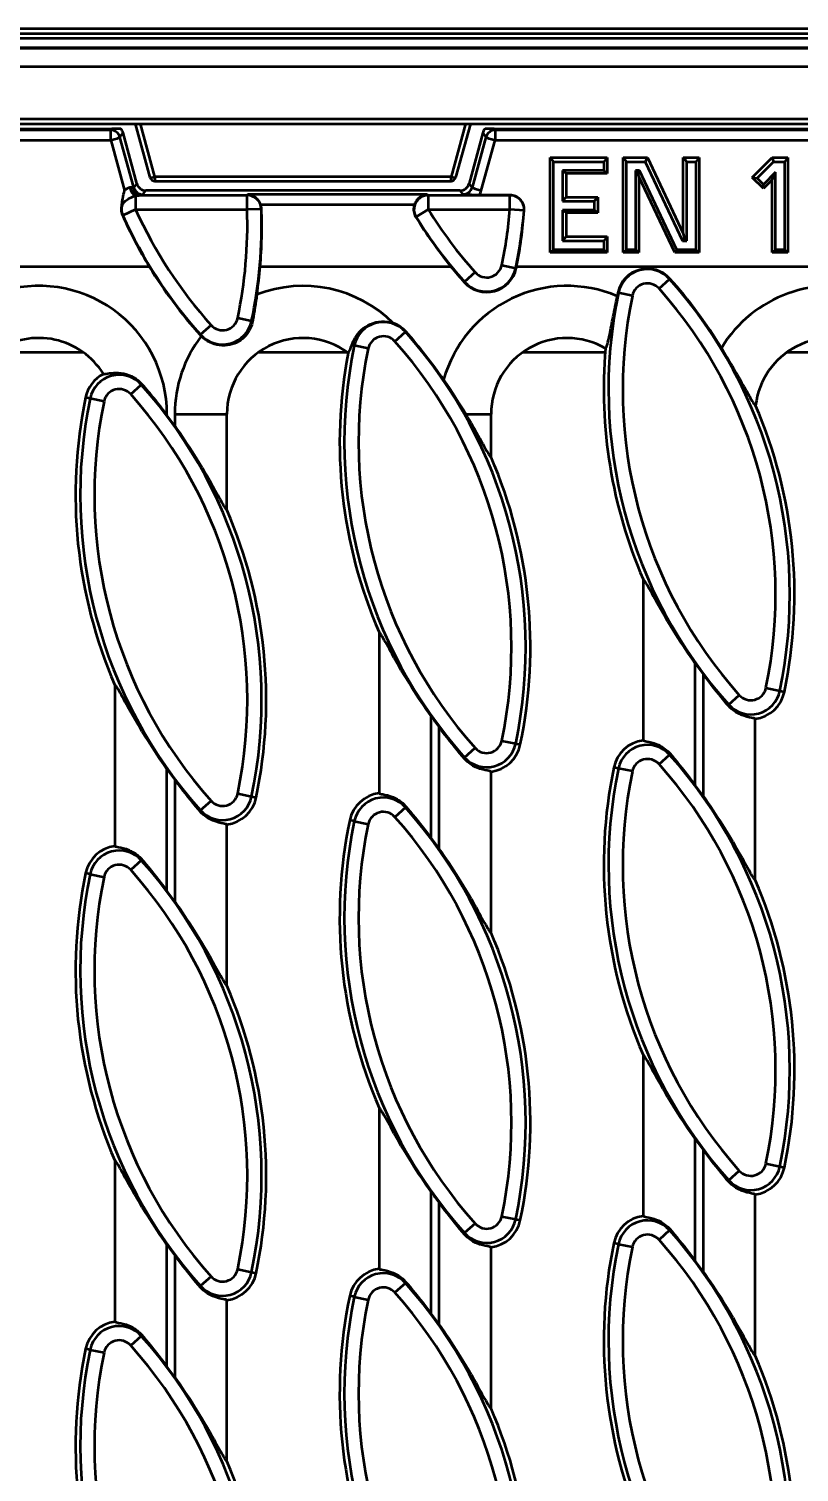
# Model space of a CAD drawing. Header units: millimetres. Extents: x 0 to 2774, y -40 to 1485.
# Drawn here: x 1687.2 to 1768.2, y 548.3 to 700 of the extents above; entities that cross this region are included whole.
import ezdxf

# ---------------------------------------------------------------- set-up
doc = ezdxf.new("R2010")
doc.units = ezdxf.units.MM
doc.header["$LTSCALE"] = 2.5
doc.layers.add('Sichtbar (ISO)', color=7, linetype='Continuous', lineweight=50)
doc.layers.add('Sichtbar schmal (ISO)', color=7, linetype='Continuous', lineweight=50)

msp = doc.modelspace()

# ---------------------------------------------------------------- linework, layer by layer
at = {"layer": 'Sichtbar (ISO)'}
for p, q in [((1965.988, 700.016), (1465.988, 700.016)), ((1965.988, 698.016), (1465.988, 698.016)), ((1965.988, 696.016), (1465.988, 696.016)), ((1573.604, 689.516), (1695.893, 689.516)), ((1573.838, 690.016), (1698.725, 690.016)), ((1696.837, 689.516), (1695.893, 689.516)), ((1698.512, 683.754), (1697.086, 689.077)), ((1699.933, 684.383), (1698.379, 690.016)), ((1698.886, 690.016), (1733.09, 690.016)), ((1733.597, 690.016), (1732.043, 684.383)), ((1733.251, 690.016), (1858.138, 690.016)), ((1734.89, 689.077), (1733.464, 683.754)), ((1736.083, 689.516), (1735.14, 689.516)), ((1736.083, 689.516), (1858.372, 689.516)), ((1741.988, 676.511), (1741.988, 686.483)), ((1741.988, 686.483), (1747.988, 686.483)), ((1741.988, 686.483), (1742.352, 686.045)), ((1742.352, 676.799), (1742.352, 686.045)), ((1742.352, 686.045), (1747.624, 686.045)), ((1747.988, 686.483), (1747.624, 686.045)), ((1747.624, 686.045), (1747.624, 685.109)), ((1747.988, 686.483), (1747.988, 684.821)), ((1749.655, 686.483), (1752.222, 686.483)), ((1749.655, 676.511), (1749.655, 686.483)), ((1749.655, 686.483), (1750.019, 686.045)), ((1750.019, 686.045), (1751.991, 686.045)), ((1750.019, 676.799), (1750.019, 686.045)), ((1752.222, 686.483), (1751.991, 686.045)), ((1751.991, 686.045), (1755.914, 677.736)), ((1752.222, 686.483), (1755.988, 678.506)), ((1755.988, 678.506), (1755.988, 686.483)), ((1755.988, 686.483), (1757.655, 686.483)), ((1755.988, 686.483), (1756.352, 686.045)), ((1756.352, 677.736), (1756.352, 686.045)), ((1756.352, 686.045), (1757.291, 686.045)), ((1757.655, 686.483), (1757.291, 686.045)), ((1757.291, 686.045), (1757.291, 676.799)), ((1757.655, 686.483), (1757.655, 676.511)), ((1763.238, 684.406), (1765.321, 686.483)), ((1763.753, 684.331), (1765.472, 686.045)), ((1765.321, 686.483), (1766.988, 686.483)), ((1765.321, 686.483), (1765.472, 686.045)), ((1765.472, 686.045), (1766.624, 686.045)), ((1766.988, 686.483), (1766.624, 686.045)), ((1766.624, 686.045), (1766.624, 676.799)), ((1766.988, 686.483), (1766.988, 676.511)), ((1747.624, 685.109), (1743.291, 685.109)), ((1743.655, 684.821), (1743.291, 685.109)), ((1743.291, 685.109), (1743.291, 681.891)), ((1747.988, 684.821), (1743.655, 684.821)), ((1743.655, 684.821), (1743.655, 682.328)), ((1747.988, 684.821), (1747.624, 685.109)), ((1751.395, 685.109), (1750.957, 685.109)), ((1751.225, 684.897), (1750.957, 685.109)), ((1750.957, 685.109), (1750.957, 676.799)), ((1751.395, 685.109), (1751.225, 684.897)), ((1751.321, 684.489), (1751.225, 684.897)), ((1751.321, 684.489), (1751.321, 676.511)), ((1755.087, 676.511), (1751.321, 684.489)), ((1755.318, 676.799), (1751.395, 685.109)), ((1764.417, 683.231), (1763.238, 684.406)), ((1763.238, 684.406), (1763.753, 684.331)), ((1764.417, 683.669), (1763.753, 684.331)), ((1765.685, 684.934), (1764.417, 683.669)), ((1765.321, 684.133), (1765.685, 684.934)), ((1765.685, 676.799), (1765.685, 684.934)), ((1732.502, 683.016), (1699.475, 683.016)), ((1700.415, 684.016), (1731.561, 684.016)), ((1765.321, 684.133), (1764.417, 683.231)), ((1764.417, 683.231), (1764.417, 683.669)), ((1765.321, 676.511), (1765.321, 684.133)), ((1737.76, 682.529), (1734.537, 682.529)), ((1743.655, 682.328), (1743.291, 681.891)), ((1743.291, 681.891), (1746.624, 681.891)), ((1743.655, 682.328), (1746.988, 682.328)), ((1746.988, 682.328), (1746.624, 681.891)), ((1746.624, 681.891), (1746.624, 680.954)), ((1746.988, 682.328), (1746.988, 680.666)), ((1746.624, 680.954), (1743.291, 680.954)), ((1743.655, 680.666), (1743.291, 680.954)), ((1743.291, 680.954), (1743.291, 677.736)), ((1746.988, 680.666), (1743.655, 680.666)), ((1743.655, 680.666), (1743.655, 678.173)), ((1746.988, 680.666), (1746.624, 680.954)), ((1755.988, 678.506), (1756.084, 678.058)), ((1741.988, 676.511), (1742.352, 676.799)), ((1747.624, 676.799), (1742.352, 676.799)), ((1743.655, 678.173), (1743.291, 677.736)), ((1743.291, 677.736), (1747.624, 677.736)), ((1743.655, 678.173), (1747.988, 678.173)), ((1747.988, 678.173), (1747.624, 677.736)), ((1747.624, 677.736), (1747.624, 676.799)), ((1747.988, 676.511), (1747.624, 676.799)), ((1747.988, 678.173), (1747.988, 676.511)), ((1749.655, 676.511), (1750.019, 676.799)), ((1750.957, 676.799), (1750.019, 676.799)), ((1751.321, 676.511), (1750.957, 676.799)), ((1755.087, 676.511), (1755.318, 676.799)), ((1757.291, 676.799), (1755.318, 676.799)), ((1755.914, 677.736), (1756.084, 678.058)), ((1755.914, 677.736), (1756.352, 677.736)), ((1756.084, 678.058), (1756.352, 677.736)), ((1757.655, 676.511), (1757.291, 676.799)), ((1765.321, 676.511), (1765.685, 676.799)), ((1766.624, 676.799), (1765.685, 676.799)), ((1766.988, 676.511), (1766.624, 676.799)), ((1747.988, 676.511), (1741.988, 676.511)), ((1751.321, 676.511), (1749.655, 676.511)), ((1757.655, 676.511), (1755.087, 676.511)), ((1766.988, 676.511), (1765.321, 676.511)), ((1699.83, 675.016), (1683.902, 675.016)), ((1731.556, 675.016), (1711.492, 675.016)), ((1777.314, 675.016), (1738.452, 675.016)), ((1707.988, 649.439), (1707.988, 659.516)), ((1735.766, 654.994), (1735.766, 659.516)), ((1751.766, 642.148), (1751.766, 625.217)), ((1723.988, 636.592), (1723.988, 619.662)), ((1696.21, 631.037), (1696.21, 614.106)), ((1763.544, 610.55), (1763.544, 627.481)), ((1735.766, 604.994), (1735.766, 621.925)), ((1707.988, 599.439), (1707.988, 616.37)), ((1751.766, 592.148), (1751.766, 575.217)), ((1723.988, 586.592), (1723.988, 569.662)), ((1696.21, 581.037), (1696.21, 564.106)), ((1763.544, 560.55), (1763.544, 577.481)), ((1735.766, 554.994), (1735.766, 571.925)), ((1707.988, 549.439), (1707.988, 566.37))]:
    msp.add_line(p, q, dxfattribs=at)
for centre, radius, start, end in [((1700.415, 684.516), 0.5, 195.42277, 270), ((1731.561, 684.516), 0.5, 270, 344.57723), ((1742.282, 701.005), 49.775, 211.47535, 221.785), ((1661.917, 679.471), 49.775, 351.47381, 354.86459), ((1770.059, 706.56), 49.775, 219.32698, 221.785), ((1735.312, 675.509), 3.175, 221.785, 348.215), ((1689.694, 685.026), 49.775, 348.215, 348.39735), ((1752.22, 671.633), 3.175, 41.785, 168.215), ((1717.472, 640.582), 49.775, 31.32338, 41.785), ((1797.837, 662.116), 49.775, 168.215, 168.64114), ((1707.534, 669.953), 3.175, 221.785, 224.96502), ((1724.442, 666.078), 3.175, 41.785, 70.76618), ((1689.694, 635.026), 49.775, 34.36694, 41.785), ((1688.21, 659.516), 8, 31.81441, 123.90218), ((1715.988, 659.516), 8, 53.61332, 180), ((1743.766, 659.516), 8, 59.63825, 180), ((1797.837, 662.116), 50.212, 175.08441, 203.43238), ((1771.544, 659.516), 8, 61.05076, 173.44556), ((1770.059, 656.56), 50.212, 169.21541, 203.43238), ((1696.664, 660.522), 3.612, 117.2781, 168.215), ((1742.282, 651.005), 50.212, 168.215, 203.43238), ((1717.472, 640.582), 50.212, 348.215, 23.28189), ((1661.917, 629.471), 49.775, 35.35783, 36.96405), ((1689.694, 635.026), 50.212, 348.215, 23.43238), ((1661.917, 629.471), 50.212, 348.215, 23.43238), ((1797.837, 662.116), 49.775, 215.35783, 216.96405), ((1763.09, 631.064), 3.612, 277.21491, 348.215), ((1770.059, 656.56), 49.775, 215.35783, 216.96405), ((1752.22, 621.633), 3.612, 97.21491, 168.215), ((1735.312, 625.509), 3.612, 277.21491, 348.215), ((1742.282, 651.005), 49.775, 215.35783, 216.96405), ((1797.837, 612.116), 50.212, 168.215, 203.43238), ((1707.534, 619.953), 3.612, 277.21491, 348.215), ((1724.442, 616.078), 3.612, 97.21491, 168.215), ((1717.472, 590.582), 49.775, 35.35783, 36.96405), ((1770.059, 606.56), 50.212, 168.215, 203.43238), ((1689.694, 585.026), 49.775, 35.35783, 36.96405), ((1696.664, 610.522), 3.612, 97.21491, 168.215), ((1742.282, 601.005), 50.212, 168.215, 203.43238), ((1717.472, 590.582), 50.212, 348.215, 23.43238), ((1661.917, 579.471), 49.775, 35.35783, 36.96405), ((1689.694, 585.026), 50.212, 348.215, 23.43238), ((1661.917, 579.471), 50.212, 348.215, 23.43238), ((1797.837, 612.116), 49.775, 215.35783, 216.96405), ((1763.09, 581.064), 3.612, 277.21491, 348.215), ((1770.059, 606.56), 49.775, 215.35783, 216.96405), ((1752.22, 571.633), 3.612, 97.21491, 168.215), ((1735.312, 575.509), 3.612, 277.21491, 348.215), ((1742.282, 601.005), 49.775, 215.35783, 216.96405), ((1797.837, 562.116), 50.212, 168.215, 203.43238), ((1717.472, 540.582), 49.775, 35.35783, 36.96405), ((1707.534, 569.953), 3.612, 277.21491, 348.215), ((1724.442, 566.078), 3.612, 97.21491, 168.215), ((1770.059, 556.56), 50.212, 168.215, 203.43238), ((1689.694, 535.026), 49.775, 35.35783, 36.96405), ((1696.664, 560.522), 3.612, 97.21491, 168.215), ((1742.282, 551.005), 50.212, 168.215, 203.43238), ((1717.472, 540.582), 50.212, 348.215, 23.43238), ((1661.917, 529.471), 49.775, 35.35783, 36.96405), ((1689.694, 535.026), 50.212, 348.215, 23.43238), ((1661.917, 529.471), 50.212, 348.215, 23.43238)]:
    msp.add_arc(centre, radius, start, end, dxfattribs=at)
for centre, major_axis, ratio, start_param, end_param in [((1696.118, 688.812), (0.612, 0.798), 0.9939744, 5.6316035, 6.1409681), ((1735.858, 688.812), (-0.612, 0.798), 0.9939744, 0.1422172, 0.6515818), ((1699.48, 684.019), (-0.612, -0.798), 0.9939744, 5.6316035, 6.9347671), ((1732.496, 684.019), (0.612, -0.798), 0.9939744, 5.6316035, 6.9347671), ((1742.282, 700.679), (0, -49.606), 0.9999784, 5.1328562, 5.2561266), ((1661.917, 679.144), (0, 49.748), 0.9999784, 4.6293024, 4.7515655), ((1770.059, 706.235), (0, -49.57), 0.9999784, 5.2639472, 5.3936832), ((1689.694, 684.7), (0, 49.711), 0.9999784, 4.5163222, 4.6363115)]:
    msp.add_ellipse(centre, major_axis=major_axis, ratio=ratio, start_param=start_param, end_param=end_param, dxfattribs=at)
for points in [[(1698.725, 690.016), (1698.778, 690.016), (1698.833, 690.016), (1698.886, 690.016)], [(1733.09, 690.016), (1733.143, 690.016), (1733.198, 690.015), (1733.251, 690.016)], [(1711.625, 681.093), (1711.619, 681.247), (1711.589, 681.399), (1711.536, 681.544)], [(1730.781, 663.124), (1731.672, 661.82), (1732.471, 660.574), (1733.106, 659.516)], [(1701.601, 659.516), (1701.63, 659.478), (1701.659, 659.44), (1701.688, 659.401)]]:
    msp.add_open_spline(points, degree=3, dxfattribs=at)
for points, knots in [([(1696.929, 681.455), (1696.931, 681.477), (1696.934, 681.498), (1696.966, 681.723), (1697.005, 681.973), (1697.096, 682.493), (1697.154, 682.772), (1697.229, 683.023), (1697.23, 683.025), (1697.231, 683.028)], [0.02761107, 0.02761107, 0.02761107, 0.02761107, 0.03409649, 0.03409649, 0.09834966, 0.09834966, 0.19258826, 0.19258826, 0.19359308, 0.19359308, 0.19359308, 0.19359308]), ([(1696.929, 681.455), (1696.884, 681.305), (1696.864, 681.149), (1696.874, 680.798), (1696.918, 680.607), (1696.997, 680.43)], [-0.10553657, -0.10553657, -0.10553657, -0.10553657, -0.05839543, -0.05839543, 0, 0, 0, 0]), ([(1696.984, 681.504), (1696.984, 681.504), (1696.984, 681.503), (1696.965, 681.488), (1696.946, 681.472), (1696.929, 681.455)], [-0.000570048, -0.000570048, -0.000570048, -0.000570048, 0, 0, 0.02527959, 0.02527959, 0.02527959, 0.02527959]), ([(1711.536, 681.544), (1711.514, 681.607), (1711.487, 681.668), (1711.395, 681.852), (1711.319, 681.965), (1711.123, 682.198), (1710.997, 682.307), (1710.762, 682.456), (1710.655, 682.507), (1710.436, 682.582), (1710.324, 682.605), (1710.209, 682.615), (1710.208, 682.615), (1710.206, 682.615)], [-0.20716788, -0.20716788, -0.20716788, -0.20716788, -0.18670779, -0.18670779, -0.14463028, -0.14463028, -0.08851631, -0.08851631, -0.04483172, -0.04483172, 0, 0, 0.00067269, 0.00067269, 0.00067269, 0.00067269]), ([(1727.711, 681.544), (1727.691, 681.488), (1727.674, 681.431), (1727.616, 681.186), (1727.609, 680.992), (1727.671, 680.609), (1727.739, 680.425), (1727.841, 680.259)], [-0.13441515, -0.13441515, -0.13441515, -0.13441515, -0.11654012, -0.11654012, -0.05854254, -0.05854254, 0, 0, 0, 0]), ([(1728.982, 682.615), (1728.98, 682.615), (1728.978, 682.615), (1728.839, 682.603), (1728.701, 682.567), (1728.438, 682.449), (1728.311, 682.368), (1728.087, 682.17), (1727.988, 682.056), (1727.834, 681.82), (1727.774, 681.706), (1727.722, 681.571), (1727.716, 681.558), (1727.711, 681.544)], [-0.26652689, -0.26652689, -0.26652689, -0.26652689, -0.26588487, -0.26588487, -0.21036602, -0.21036602, -0.15679405, -0.15679405, -0.10830996, -0.10830996, -0.06958251, -0.06958251, -0.06515246, -0.06515246, -0.06515246, -0.06515246]), ([(1734.537, 682.529), (1734.376, 682.529), (1734.197, 682.531), (1733.759, 682.545), (1733.547, 682.558), (1733.172, 682.583), (1732.992, 682.599), (1732.812, 682.615), (1732.811, 682.615), (1732.809, 682.615)], [0, 0, 0, 0, 0.04816986, 0.04816986, 0.10900106, 0.10900106, 0.17738461, 0.17738461, 0.17797795, 0.17797795, 0.17797795, 0.17797795]), ([(1739.261, 680.922), (1739.27, 681.04), (1739.265, 681.159), (1739.226, 681.392), (1739.193, 681.507), (1739.071, 681.795), (1738.96, 681.958), (1738.681, 682.232), (1738.516, 682.341), (1738.152, 682.49), (1737.957, 682.529), (1737.76, 682.529)], [-0.24789486, -0.24789486, -0.24789486, -0.24789486, -0.21224344, -0.21224344, -0.17659285, -0.17659285, -0.11798587, -0.11798587, -0.05909099, -0.05909099, 0, 0, 0, 0]), ([(1711.142, 672.091), (1711.007, 671.192), (1710.862, 670.302), (1710.706, 669.402), (1710.697, 669.348), (1710.688, 669.295)], [-0.52212681, -0.52212681, -0.52212681, -0.52212681, -0.25051168, -0.25051168, -0.23341068, -0.23341068, -0.23341068, -0.23341068]), ([(1747.81, 666.418), (1747.867, 666.451), (1747.934, 666.602), (1748.083, 667.124), (1748.165, 667.487), (1748.365, 668.456), (1748.485, 669.088), (1748.749, 670.459), (1748.89, 671.186), (1749.037, 671.919)], [-0.83106187, -0.83106187, -0.83106187, -0.83106187, -0.64143493, -0.64143493, -0.45191856, -0.45191856, -0.22425246, -0.22425246, 0, 0, 0, 0]), ([(1710.688, 669.295), (1710.642, 669.032), (1710.563, 668.775), (1710.325, 668.245), (1710.15, 667.972), (1709.734, 667.513), (1709.514, 667.33), (1708.946, 666.985), (1708.611, 666.862), (1707.945, 666.725), (1707.577, 666.709), (1706.856, 666.807), (1706.514, 666.908), (1705.858, 667.228), (1705.553, 667.444), (1705.288, 667.71)], [-0.73449224, -0.73449224, -0.73449224, -0.73449224, -0.64825933, -0.64825933, -0.54719099, -0.54719099, -0.45836789, -0.45836789, -0.34416788, -0.34416788, -0.22323963, -0.22323963, -0.11271309, -0.11271309, 0, 0, 0, 0]), ([(1721.122, 666.77), (1721.202, 667.001), (1721.312, 667.262), (1721.642, 667.815), (1721.864, 668.104), (1722.424, 668.612), (1722.739, 668.823), (1723.466, 669.138), (1723.861, 669.233), (1724.682, 669.271), (1725.096, 669.212), (1725.488, 669.076)], [-0.63329191, -0.63329191, -0.63329191, -0.63329191, -0.50508909, -0.50508909, -0.37047539, -0.37047539, -0.24771256, -0.24771256, -0.12447132, -0.12447132, 0, 0, 0, 0]), ([(1720.734, 665.956), (1720.787, 665.979), (1720.855, 666.089), (1720.993, 666.412), (1721.055, 666.576), (1721.122, 666.77)], [-0.55428354, -0.55428354, -0.55428354, -0.55428354, -0.39044752, -0.39044752, -0.28104472, -0.28104472, -0.28104472, -0.28104472]), ([(1759.992, 666.458), (1760.377, 665.826), (1760.754, 665.194), (1761.471, 663.969), (1761.811, 663.375), (1762.481, 662.194), (1762.79, 661.645), (1763.179, 660.98), (1763.316, 660.753), (1763.502, 660.491), (1763.563, 660.427), (1763.596, 660.429)], [-0.84942573, -0.84942573, -0.84942573, -0.84942573, -0.65876792, -0.65876792, -0.46793444, -0.46793444, -0.24658593, -0.24658593, -0.10846211, -0.10846211, 0, 0, 0, 0]), ([(1695.008, 663.733), (1695.08, 663.715), (1695.226, 663.738), (1695.684, 663.812), (1695.988, 663.859), (1696.68, 663.858), (1697.04, 663.819), (1697.765, 663.609), (1698.12, 663.448), (1698.674, 663.058), (1698.879, 662.874), (1699.061, 662.664)], [-0.80285678, -0.80285678, -0.80285678, -0.80285678, -0.65849774, -0.65849774, -0.51041371, -0.51041371, -0.37627405, -0.37627405, -0.24873873, -0.24873873, -0.16363193, -0.16363193, -0.16363193, -0.16363193]), ([(1699.061, 662.664), (1699.481, 662.179), (1699.893, 661.686), (1700.742, 660.635), (1701.175, 660.079), (1701.601, 659.516)], [-0.40773775, -0.40773775, -0.40773775, -0.40773775, -0.21201726, -0.21201726, 0, 0, 0, 0]), ([(1733.106, 659.516), (1733.229, 659.312), (1733.349, 659.109), (1734.004, 657.994), (1734.494, 657.108), (1735.097, 656.022), (1735.299, 655.659), (1735.536, 655.265), (1735.605, 655.159), (1735.708, 655.025), (1735.744, 654.992), (1735.766, 654.994)], [1.25122174, 1.25122174, 1.25122174, 1.25122174, 1.32007666, 1.32007666, 1.63136927, 1.63136927, 1.78495243, 1.78495243, 1.86174401, 1.86174401, 1.93251551, 1.93251551, 1.93251551, 1.93251551]), ([(1702.511, 658.275), (1703.194, 657.311), (1703.89, 656.273), (1705.314, 654.015), (1706.022, 652.794), (1706.983, 651.076), (1707.39, 650.326), (1707.734, 649.75), (1707.811, 649.628), (1707.926, 649.474), (1707.966, 649.436), (1707.988, 649.439)], [3.485316, 3.485316, 3.485316, 3.485316, 3.8312275, 3.8312275, 4.2428686, 4.2428686, 4.5039478, 4.5039478, 4.5816976, 4.5816976, 4.6534636, 4.6534636, 4.6534636, 4.6534636]), ([(1757.243, 633.312), (1756.559, 634.275), (1755.864, 635.313), (1754.44, 637.572), (1753.732, 638.793), (1752.771, 640.511), (1752.364, 641.261), (1752.02, 641.836), (1751.943, 641.959), (1751.828, 642.113), (1751.788, 642.15), (1751.766, 642.148)], [3.485316, 3.485316, 3.485316, 3.485316, 3.8312275, 3.8312275, 4.2428686, 4.2428686, 4.5039478, 4.5039478, 4.5816976, 4.5816976, 4.6534636, 4.6534636, 4.6534636, 4.6534636]), ([(1729.465, 627.756), (1728.782, 628.72), (1728.086, 629.758), (1726.662, 632.017), (1725.954, 633.237), (1724.993, 634.955), (1724.587, 635.705), (1724.243, 636.281), (1724.165, 636.403), (1724.05, 636.557), (1724.01, 636.595), (1723.988, 636.592)], [3.485316, 3.485316, 3.485316, 3.485316, 3.8312275, 3.8312275, 4.2428686, 4.2428686, 4.5039478, 4.5039478, 4.5816976, 4.5816976, 4.6534636, 4.6534636, 4.6534636, 4.6534636]), ([(1760.679, 628.91), (1760.635, 628.963), (1760.59, 629.016), (1759.839, 629.914), (1759.104, 630.827), (1758.321, 631.849), (1758.194, 632.016), (1758.066, 632.185)], [0.70958265, 0.70958265, 0.70958265, 0.70958265, 0.73010989, 0.73010989, 1.0546565, 1.0546565, 1.11670002, 1.11670002, 1.11670002, 1.11670002]), ([(1701.688, 622.201), (1701.004, 623.164), (1700.308, 624.202), (1698.884, 626.461), (1698.176, 627.682), (1697.215, 629.4), (1696.809, 630.15), (1696.465, 630.725), (1696.388, 630.848), (1696.272, 631.002), (1696.232, 631.039), (1696.21, 631.037)], [3.485316, 3.485316, 3.485316, 3.485316, 3.8312275, 3.8312275, 4.2428686, 4.2428686, 4.5039478, 4.5039478, 4.5816976, 4.5816976, 4.6534636, 4.6534636, 4.6534636, 4.6534636]), ([(1763.544, 627.481), (1763.495, 627.521), (1763.364, 627.551), (1762.889, 627.643), (1762.491, 627.719), (1761.883, 627.978), (1761.692, 628.073), (1761.308, 628.317), (1761.116, 628.465), (1760.857, 628.711), (1760.766, 628.807), (1760.679, 628.91)], [0.04336489, 0.04336489, 0.04336489, 0.04336489, 0.19996601, 0.19996601, 0.39993202, 0.39993202, 0.47560066, 0.47560066, 0.55126929, 0.55126929, 0.59299387, 0.59299387, 0.59299387, 0.59299387]), ([(1732.902, 623.355), (1732.857, 623.408), (1732.813, 623.461), (1732.061, 624.359), (1731.326, 625.272), (1730.543, 626.294), (1730.416, 626.461), (1730.289, 626.63)], [0.70958265, 0.70958265, 0.70958265, 0.70958265, 0.73010989, 0.73010989, 1.0546565, 1.0546565, 1.11670002, 1.11670002, 1.11670002, 1.11670002]), ([(1751.766, 625.217), (1751.814, 625.176), (1751.945, 625.147), (1752.421, 625.054), (1752.818, 624.979), (1753.426, 624.72), (1753.617, 624.624), (1754.001, 624.381), (1754.193, 624.232), (1754.452, 623.987), (1754.543, 623.891), (1754.63, 623.787)], [0.04336489, 0.04336489, 0.04336489, 0.04336489, 0.19996601, 0.19996601, 0.39993202, 0.39993202, 0.47560066, 0.47560066, 0.55126929, 0.55126929, 0.59299387, 0.59299387, 0.59299387, 0.59299387]), ([(1754.63, 623.787), (1754.674, 623.735), (1754.719, 623.681), (1755.47, 622.783), (1756.206, 621.87), (1756.989, 620.849), (1757.116, 620.682), (1757.243, 620.512)], [0.70958265, 0.70958265, 0.70958265, 0.70958265, 0.73010989, 0.73010989, 1.0546565, 1.0546565, 1.11670002, 1.11670002, 1.11670002, 1.11670002]), ([(1735.766, 621.925), (1735.717, 621.966), (1735.587, 621.995), (1735.111, 622.088), (1734.713, 622.163), (1734.105, 622.422), (1733.914, 622.518), (1733.531, 622.761), (1733.339, 622.91), (1733.079, 623.156), (1732.989, 623.251), (1732.902, 623.355)], [0.04336489, 0.04336489, 0.04336489, 0.04336489, 0.19996601, 0.19996601, 0.39993202, 0.39993202, 0.47560066, 0.47560066, 0.55126929, 0.55126929, 0.59299387, 0.59299387, 0.59299387, 0.59299387]), ([(1705.124, 617.799), (1705.079, 617.852), (1705.035, 617.905), (1704.283, 618.803), (1703.548, 619.716), (1702.765, 620.738), (1702.638, 620.905), (1702.511, 621.074)], [0.70958265, 0.70958265, 0.70958265, 0.70958265, 0.73010989, 0.73010989, 1.0546565, 1.0546565, 1.11670002, 1.11670002, 1.11670002, 1.11670002]), ([(1723.988, 619.662), (1724.037, 619.621), (1724.167, 619.591), (1724.643, 619.499), (1725.041, 619.423), (1725.648, 619.164), (1725.84, 619.069), (1726.223, 618.825), (1726.415, 618.677), (1726.675, 618.431), (1726.765, 618.335), (1726.852, 618.232)], [0.04336489, 0.04336489, 0.04336489, 0.04336489, 0.19996601, 0.19996601, 0.39993202, 0.39993202, 0.47560066, 0.47560066, 0.55126929, 0.55126929, 0.59299387, 0.59299387, 0.59299387, 0.59299387]), ([(1758.066, 619.386), (1758.75, 618.422), (1759.446, 617.385), (1760.869, 615.126), (1761.578, 613.905), (1762.539, 612.187), (1762.945, 611.437), (1763.289, 610.861), (1763.366, 610.739), (1763.481, 610.585), (1763.522, 610.548), (1763.544, 610.55)], [3.485316, 3.485316, 3.485316, 3.485316, 3.8312275, 3.8312275, 4.2428686, 4.2428686, 4.5039478, 4.5039478, 4.5816976, 4.5816976, 4.6534636, 4.6534636, 4.6534636, 4.6534636]), ([(1707.988, 616.37), (1707.94, 616.41), (1707.809, 616.44), (1707.333, 616.532), (1706.935, 616.608), (1706.328, 616.867), (1706.137, 616.962), (1705.753, 617.206), (1705.561, 617.354), (1705.302, 617.6), (1705.211, 617.696), (1705.124, 617.799)], [0.04336489, 0.04336489, 0.04336489, 0.04336489, 0.19996601, 0.19996601, 0.39993202, 0.39993202, 0.47560066, 0.47560066, 0.55126929, 0.55126929, 0.59299387, 0.59299387, 0.59299387, 0.59299387]), ([(1726.852, 618.232), (1726.897, 618.179), (1726.941, 618.126), (1727.693, 617.228), (1728.428, 616.315), (1729.211, 615.293), (1729.338, 615.126), (1729.465, 614.957)], [0.70958265, 0.70958265, 0.70958265, 0.70958265, 0.73010989, 0.73010989, 1.0546565, 1.0546565, 1.11670002, 1.11670002, 1.11670002, 1.11670002]), ([(1696.21, 614.106), (1696.259, 614.065), (1696.39, 614.036), (1696.865, 613.943), (1697.263, 613.868), (1697.871, 613.609), (1698.062, 613.513), (1698.446, 613.27), (1698.638, 613.121), (1698.897, 612.875), (1698.988, 612.78), (1699.074, 612.676)], [0.04336489, 0.04336489, 0.04336489, 0.04336489, 0.19996601, 0.19996601, 0.39993202, 0.39993202, 0.47560066, 0.47560066, 0.55126929, 0.55126929, 0.59299387, 0.59299387, 0.59299387, 0.59299387]), ([(1730.289, 613.83), (1730.972, 612.867), (1731.668, 611.829), (1733.092, 609.57), (1733.8, 608.349), (1734.761, 606.632), (1735.167, 605.882), (1735.511, 605.306), (1735.589, 605.183), (1735.704, 605.029), (1735.744, 604.992), (1735.766, 604.994)], [3.485316, 3.485316, 3.485316, 3.485316, 3.8312275, 3.8312275, 4.2428686, 4.2428686, 4.5039478, 4.5039478, 4.5816976, 4.5816976, 4.6534636, 4.6534636, 4.6534636, 4.6534636]), ([(1699.074, 612.676), (1699.119, 612.623), (1699.163, 612.57), (1699.915, 611.672), (1700.65, 610.759), (1701.433, 609.737), (1701.56, 609.571), (1701.688, 609.401)], [0.70958265, 0.70958265, 0.70958265, 0.70958265, 0.73010989, 0.73010989, 1.0546565, 1.0546565, 1.11670002, 1.11670002, 1.11670002, 1.11670002]), ([(1702.511, 608.275), (1703.194, 607.311), (1703.89, 606.273), (1705.314, 604.015), (1706.022, 602.794), (1706.983, 601.076), (1707.39, 600.326), (1707.734, 599.75), (1707.811, 599.628), (1707.926, 599.474), (1707.966, 599.436), (1707.988, 599.439)], [3.485316, 3.485316, 3.485316, 3.485316, 3.8312275, 3.8312275, 4.2428686, 4.2428686, 4.5039478, 4.5039478, 4.5816976, 4.5816976, 4.6534636, 4.6534636, 4.6534636, 4.6534636]), ([(1757.243, 583.312), (1756.559, 584.275), (1755.864, 585.313), (1754.44, 587.572), (1753.732, 588.793), (1752.771, 590.511), (1752.364, 591.261), (1752.02, 591.836), (1751.943, 591.959), (1751.828, 592.113), (1751.788, 592.15), (1751.766, 592.148)], [3.485316, 3.485316, 3.485316, 3.485316, 3.8312275, 3.8312275, 4.2428686, 4.2428686, 4.5039478, 4.5039478, 4.5816976, 4.5816976, 4.6534636, 4.6534636, 4.6534636, 4.6534636]), ([(1729.465, 577.756), (1728.782, 578.72), (1728.086, 579.758), (1726.662, 582.017), (1725.954, 583.237), (1724.993, 584.955), (1724.587, 585.705), (1724.243, 586.281), (1724.165, 586.403), (1724.05, 586.557), (1724.01, 586.595), (1723.988, 586.592)], [3.485316, 3.485316, 3.485316, 3.485316, 3.8312275, 3.8312275, 4.2428686, 4.2428686, 4.5039478, 4.5039478, 4.5816976, 4.5816976, 4.6534636, 4.6534636, 4.6534636, 4.6534636]), ([(1760.679, 578.91), (1760.635, 578.963), (1760.59, 579.016), (1759.839, 579.914), (1759.104, 580.827), (1758.321, 581.849), (1758.194, 582.016), (1758.066, 582.185)], [0.70958265, 0.70958265, 0.70958265, 0.70958265, 0.73010989, 0.73010989, 1.0546565, 1.0546565, 1.11670002, 1.11670002, 1.11670002, 1.11670002]), ([(1701.688, 572.201), (1701.004, 573.164), (1700.308, 574.202), (1698.884, 576.461), (1698.176, 577.682), (1697.215, 579.4), (1696.809, 580.15), (1696.465, 580.725), (1696.388, 580.848), (1696.272, 581.002), (1696.232, 581.039), (1696.21, 581.037)], [3.485316, 3.485316, 3.485316, 3.485316, 3.8312275, 3.8312275, 4.2428686, 4.2428686, 4.5039478, 4.5039478, 4.5816976, 4.5816976, 4.6534636, 4.6534636, 4.6534636, 4.6534636]), ([(1763.544, 577.481), (1763.495, 577.521), (1763.364, 577.551), (1762.889, 577.643), (1762.491, 577.719), (1761.883, 577.978), (1761.692, 578.073), (1761.308, 578.317), (1761.116, 578.465), (1760.857, 578.711), (1760.766, 578.807), (1760.679, 578.91)], [0.04336489, 0.04336489, 0.04336489, 0.04336489, 0.19996601, 0.19996601, 0.39993202, 0.39993202, 0.47560066, 0.47560066, 0.55126929, 0.55126929, 0.59299387, 0.59299387, 0.59299387, 0.59299387]), ([(1732.902, 573.355), (1732.857, 573.408), (1732.813, 573.461), (1732.061, 574.359), (1731.326, 575.272), (1730.543, 576.294), (1730.416, 576.461), (1730.289, 576.63)], [0.70958265, 0.70958265, 0.70958265, 0.70958265, 0.73010989, 0.73010989, 1.0546565, 1.0546565, 1.11670002, 1.11670002, 1.11670002, 1.11670002]), ([(1751.766, 575.217), (1751.814, 575.176), (1751.945, 575.147), (1752.421, 575.054), (1752.818, 574.979), (1753.426, 574.72), (1753.617, 574.624), (1754.001, 574.381), (1754.193, 574.232), (1754.452, 573.987), (1754.543, 573.891), (1754.63, 573.787)], [0.04336489, 0.04336489, 0.04336489, 0.04336489, 0.19996601, 0.19996601, 0.39993202, 0.39993202, 0.47560066, 0.47560066, 0.55126929, 0.55126929, 0.59299387, 0.59299387, 0.59299387, 0.59299387]), ([(1754.63, 573.787), (1754.674, 573.735), (1754.719, 573.681), (1755.47, 572.783), (1756.206, 571.87), (1756.989, 570.849), (1757.116, 570.682), (1757.243, 570.512)], [0.70958265, 0.70958265, 0.70958265, 0.70958265, 0.73010989, 0.73010989, 1.0546565, 1.0546565, 1.11670002, 1.11670002, 1.11670002, 1.11670002]), ([(1735.766, 571.925), (1735.717, 571.966), (1735.587, 571.995), (1735.111, 572.088), (1734.713, 572.163), (1734.105, 572.422), (1733.914, 572.518), (1733.531, 572.761), (1733.339, 572.91), (1733.079, 573.156), (1732.989, 573.251), (1732.902, 573.355)], [0.04336489, 0.04336489, 0.04336489, 0.04336489, 0.19996601, 0.19996601, 0.39993202, 0.39993202, 0.47560066, 0.47560066, 0.55126929, 0.55126929, 0.59299387, 0.59299387, 0.59299387, 0.59299387]), ([(1705.124, 567.799), (1705.079, 567.852), (1705.035, 567.905), (1704.283, 568.803), (1703.548, 569.716), (1702.765, 570.738), (1702.638, 570.905), (1702.511, 571.074)], [0.70958265, 0.70958265, 0.70958265, 0.70958265, 0.73010989, 0.73010989, 1.0546565, 1.0546565, 1.11670002, 1.11670002, 1.11670002, 1.11670002]), ([(1723.988, 569.662), (1724.037, 569.621), (1724.167, 569.591), (1724.643, 569.499), (1725.041, 569.423), (1725.648, 569.164), (1725.84, 569.069), (1726.223, 568.825), (1726.415, 568.677), (1726.675, 568.431), (1726.765, 568.335), (1726.852, 568.232)], [0.04336489, 0.04336489, 0.04336489, 0.04336489, 0.19996601, 0.19996601, 0.39993202, 0.39993202, 0.47560066, 0.47560066, 0.55126929, 0.55126929, 0.59299387, 0.59299387, 0.59299387, 0.59299387]), ([(1758.066, 569.386), (1758.75, 568.422), (1759.446, 567.385), (1760.869, 565.126), (1761.578, 563.905), (1762.539, 562.187), (1762.945, 561.437), (1763.289, 560.861), (1763.366, 560.739), (1763.481, 560.585), (1763.522, 560.548), (1763.544, 560.55)], [3.485316, 3.485316, 3.485316, 3.485316, 3.8312275, 3.8312275, 4.2428686, 4.2428686, 4.5039478, 4.5039478, 4.5816976, 4.5816976, 4.6534636, 4.6534636, 4.6534636, 4.6534636]), ([(1707.988, 566.37), (1707.94, 566.41), (1707.809, 566.44), (1707.333, 566.532), (1706.935, 566.608), (1706.328, 566.867), (1706.137, 566.962), (1705.753, 567.206), (1705.561, 567.354), (1705.302, 567.6), (1705.211, 567.696), (1705.124, 567.799)], [0.04336489, 0.04336489, 0.04336489, 0.04336489, 0.19996601, 0.19996601, 0.39993202, 0.39993202, 0.47560066, 0.47560066, 0.55126929, 0.55126929, 0.59299387, 0.59299387, 0.59299387, 0.59299387]), ([(1726.852, 568.232), (1726.897, 568.179), (1726.941, 568.126), (1727.693, 567.228), (1728.428, 566.315), (1729.211, 565.293), (1729.338, 565.126), (1729.465, 564.957)], [0.70958265, 0.70958265, 0.70958265, 0.70958265, 0.73010989, 0.73010989, 1.0546565, 1.0546565, 1.11670002, 1.11670002, 1.11670002, 1.11670002]), ([(1696.21, 564.106), (1696.259, 564.065), (1696.39, 564.036), (1696.865, 563.943), (1697.263, 563.868), (1697.871, 563.609), (1698.062, 563.513), (1698.446, 563.27), (1698.638, 563.121), (1698.897, 562.875), (1698.988, 562.78), (1699.074, 562.676)], [0.04336489, 0.04336489, 0.04336489, 0.04336489, 0.19996601, 0.19996601, 0.39993202, 0.39993202, 0.47560066, 0.47560066, 0.55126929, 0.55126929, 0.59299387, 0.59299387, 0.59299387, 0.59299387]), ([(1730.289, 563.83), (1730.972, 562.867), (1731.668, 561.829), (1733.092, 559.57), (1733.8, 558.349), (1734.761, 556.632), (1735.167, 555.882), (1735.511, 555.306), (1735.589, 555.183), (1735.704, 555.029), (1735.744, 554.992), (1735.766, 554.994)], [3.485316, 3.485316, 3.485316, 3.485316, 3.8312275, 3.8312275, 4.2428686, 4.2428686, 4.5039478, 4.5039478, 4.5816976, 4.5816976, 4.6534636, 4.6534636, 4.6534636, 4.6534636]), ([(1699.074, 562.676), (1699.119, 562.623), (1699.163, 562.57), (1699.915, 561.672), (1700.65, 560.759), (1701.433, 559.737), (1701.56, 559.571), (1701.688, 559.401)], [0.70958265, 0.70958265, 0.70958265, 0.70958265, 0.73010989, 0.73010989, 1.0546565, 1.0546565, 1.11670002, 1.11670002, 1.11670002, 1.11670002]), ([(1702.511, 558.275), (1703.194, 557.311), (1703.89, 556.273), (1705.314, 554.015), (1706.022, 552.794), (1706.983, 551.076), (1707.39, 550.326), (1707.734, 549.75), (1707.811, 549.628), (1707.926, 549.474), (1707.966, 549.436), (1707.988, 549.439)], [3.485316, 3.485316, 3.485316, 3.485316, 3.8312275, 3.8312275, 4.2428686, 4.2428686, 4.5039478, 4.5039478, 4.5816976, 4.5816976, 4.6534636, 4.6534636, 4.6534636, 4.6534636])]:
    msp.add_open_spline(points, degree=3, knots=knots, dxfattribs=at)
at = {"layer": 'Sichtbar schmal (ISO)'}
for p, q in [((1465.988, 699.516), (1965.988, 699.516)), ((1965.988, 699.016), (1465.988, 699.016)), ((1465.988, 697.99), (1965.988, 697.99)), ((1965.988, 690.516), (1465.988, 690.516)), ((1695.782, 689.37), (1542.194, 689.37)), ((1695.893, 689.516), (1695.782, 689.37)), ((1695.782, 688.299), (1695.782, 689.37)), ((1696.744, 688.632), (1697.086, 689.077)), ((1700.415, 684.472), (1698.886, 690.016)), ((1733.09, 690.016), (1731.561, 684.472)), ((1734.89, 689.077), (1735.232, 688.632)), ((1736.194, 689.37), (1736.083, 689.516)), ((1889.782, 689.37), (1736.194, 689.37)), ((1736.194, 689.37), (1736.194, 688.299)), ((1681.65, 688.299), (1695.782, 688.299)), ((1695.782, 688.299), (1697.231, 683.028)), ((1698.197, 683.344), (1696.744, 688.632)), ((1735.232, 688.632), (1733.779, 683.344)), ((1734.741, 683.011), (1736.194, 688.299)), ((1736.194, 688.299), (1832.451, 688.299)), ((1700.415, 684.472), (1700.415, 684.016)), ((1731.561, 684.472), (1700.415, 684.472)), ((1731.561, 684.016), (1731.561, 684.472)), ((1698.512, 683.754), (1698.197, 683.344)), ((1699.16, 682.605), (1699.475, 683.016)), ((1732.502, 683.016), (1732.809, 682.615)), ((1733.779, 683.344), (1733.464, 683.754)), ((1698.388, 682.467), (1698.388, 681.029)), ((1698.84, 682.523), (1710.117, 682.523)), ((1710.117, 681.029), (1710.117, 682.523)), ((1728.982, 682.615), (1710.206, 682.615)), ((1711.536, 681.544), (1727.711, 681.544)), ((1729.147, 682.523), (1737.754, 682.523)), ((1729.147, 682.523), (1729.147, 681.029)), ((1737.754, 681.029), (1737.754, 682.523)), ((1698.388, 681.029), (1697.028, 680.41)), ((1698.388, 681.029), (1710.117, 681.029)), ((1711.611, 681.077), (1710.117, 681.029)), ((1729.147, 681.029), (1727.879, 680.238)), ((1729.147, 681.029), (1737.754, 681.029)), ((1739.243, 680.905), (1737.754, 681.029)), ((1734.1, 674.426), (1732.986, 673.43)), ((1736.903, 675.177), (1738.366, 674.872)), ((1738.366, 674.872), (1738.42, 674.86)), ((1753.432, 672.716), (1754.546, 673.712)), ((1754.546, 673.712), (1754.587, 673.749)), ((1732.986, 673.43), (1732.945, 673.393)), ((1749.165, 672.271), (1749.111, 672.282)), ((1750.628, 671.965), (1749.165, 672.271)), ((1709.126, 669.621), (1710.588, 669.316)), ((1710.588, 669.316), (1710.688, 669.295)), ((1705.208, 667.875), (1705.167, 667.838)), ((1706.322, 668.87), (1705.208, 667.875)), ((1725.654, 667.161), (1726.768, 668.157)), ((1726.768, 668.157), (1726.809, 668.193)), ((1721.388, 666.715), (1721.122, 666.77)), ((1722.851, 666.41), (1721.388, 666.715)), ((1692.898, 665.998), (1683.723, 665.998)), ((1720.676, 665.998), (1711.301, 665.998)), ((1747.775, 665.998), (1739.078, 665.998)), ((1775.43, 665.998), (1766.856, 665.998)), ((1697.876, 661.605), (1698.99, 662.601)), ((1698.99, 662.601), (1699.061, 662.664)), ((1693.61, 661.159), (1693.128, 661.26)), ((1695.073, 660.854), (1693.61, 661.159)), ((1701.688, 659.516), (1701.601, 659.516)), ((1701.688, 659.401), (1701.688, 659.516)), ((1702.511, 659.516), (1707.988, 659.516)), ((1702.511, 659.516), (1702.511, 658.275)), ((1733.106, 659.516), (1735.766, 659.516)), ((1757.243, 620.512), (1757.243, 633.312)), ((1758.066, 632.185), (1758.066, 619.386)), ((1760.764, 628.986), (1761.878, 629.981)), ((1764.681, 630.732), (1766.144, 630.427)), ((1766.144, 630.427), (1766.626, 630.327)), ((1760.764, 628.986), (1760.679, 628.91)), ((1729.465, 614.957), (1729.465, 627.756)), ((1730.289, 626.63), (1730.289, 613.83)), ((1736.903, 625.177), (1738.366, 624.872)), ((1732.986, 623.43), (1734.1, 624.426)), ((1738.366, 624.872), (1738.848, 624.771)), ((1753.432, 622.716), (1754.546, 623.712)), ((1754.546, 623.712), (1754.63, 623.787)), ((1701.688, 609.401), (1701.688, 622.201)), ((1732.986, 623.43), (1732.902, 623.355)), ((1749.165, 622.271), (1748.683, 622.371)), ((1750.628, 621.965), (1749.165, 622.271)), ((1702.511, 621.074), (1702.511, 608.275)), ((1709.126, 619.621), (1710.588, 619.316)), ((1710.588, 619.316), (1711.071, 619.216)), ((1705.208, 617.875), (1705.124, 617.799)), ((1705.208, 617.875), (1706.322, 618.87)), ((1726.768, 618.157), (1725.654, 617.161)), ((1726.768, 618.157), (1726.852, 618.232)), ((1721.388, 616.715), (1720.905, 616.816)), ((1721.388, 616.715), (1722.851, 616.41)), ((1698.99, 612.601), (1697.876, 611.605)), ((1698.99, 612.601), (1699.074, 612.676)), ((1693.61, 611.159), (1693.128, 611.26)), ((1693.61, 611.159), (1695.073, 610.854)), ((1757.243, 570.512), (1757.243, 583.312)), ((1758.066, 582.185), (1758.066, 569.386)), ((1760.764, 578.986), (1761.878, 579.981)), ((1764.681, 580.732), (1766.144, 580.427)), ((1766.144, 580.427), (1766.626, 580.327)), ((1760.764, 578.986), (1760.679, 578.91)), ((1729.465, 564.957), (1729.465, 577.756)), ((1730.289, 576.63), (1730.289, 563.83)), ((1736.903, 575.177), (1738.366, 574.872)), ((1734.1, 574.426), (1732.986, 573.43)), ((1738.366, 574.872), (1738.848, 574.771)), ((1754.546, 573.712), (1753.432, 572.716)), ((1754.546, 573.712), (1754.63, 573.787)), ((1701.688, 559.401), (1701.688, 572.201)), ((1732.986, 573.43), (1732.902, 573.355)), ((1749.165, 572.271), (1748.683, 572.371)), ((1749.165, 572.271), (1750.628, 571.965)), ((1702.511, 571.074), (1702.511, 558.275)), ((1709.126, 569.621), (1710.588, 569.316)), ((1710.588, 569.316), (1711.071, 569.216)), ((1705.208, 567.875), (1705.124, 567.799)), ((1706.322, 568.87), (1705.208, 567.875)), ((1726.768, 568.157), (1725.654, 567.161)), ((1726.768, 568.157), (1726.852, 568.232)), ((1721.388, 566.715), (1720.905, 566.816)), ((1721.388, 566.715), (1722.851, 566.41)), ((1698.99, 562.601), (1697.876, 561.605)), ((1698.99, 562.601), (1699.074, 562.676)), ((1693.61, 561.159), (1693.128, 561.26)), ((1693.61, 561.159), (1695.073, 560.854))]:
    msp.add_line(p, q, dxfattribs=at)
for centre, radius, start, end in [((1742.282, 701.005), 49.72, 204.47026, 221.785), ((1742.282, 701.005), 48.226, 204.47026, 221.785), ((1661.917, 679.471), 48.226, 348.215, 1.85103), ((1661.917, 679.471), 49.72, 348.215, 1.85103), ((1770.059, 706.56), 49.72, 211.96631, 221.785), ((1770.059, 706.56), 48.226, 211.96631, 221.785), ((1689.694, 685.026), 48.226, 348.215, 355.24481), ((1689.694, 685.026), 49.72, 348.215, 355.24481), ((1735.312, 675.509), 3.12, 221.785, 348.215), ((1735.312, 675.509), 1.626, 221.785, 348.215), ((1752.22, 671.633), 3.12, 41.785, 168.215), ((1717.472, 640.582), 49.72, 348.215, 41.785), ((1688.21, 659.516), 13.477, 0, 108.71035), ((1715.988, 659.516), 13.477, 45.18149, 111.07617), ((1743.766, 659.516), 13.477, 66.97504, 164.47003), ((1797.837, 662.116), 49.72, 168.215, 221.785), ((1752.22, 671.633), 1.626, 41.785, 168.215), ((1717.472, 640.582), 48.226, 348.215, 41.785), ((1771.544, 659.516), 13.477, 70.47428, 148.99217), ((1797.837, 662.116), 48.226, 168.215, 221.785), ((1707.534, 669.953), 3.12, 221.785, 348.215), ((1707.534, 669.953), 1.626, 221.785, 348.215), ((1724.442, 666.078), 3.12, 41.785, 168.215), ((1715.988, 659.516), 13.477, 142.55524, 180), ((1724.442, 666.078), 1.626, 41.785, 168.215), ((1689.694, 635.026), 49.72, 348.215, 41.785), ((1770.059, 656.56), 49.72, 168.215, 221.785), ((1770.059, 656.56), 48.226, 168.215, 221.785), ((1689.694, 635.026), 48.226, 348.215, 41.785), ((1696.664, 660.522), 3.12, 41.785, 168.215), ((1696.664, 660.522), 1.626, 41.785, 168.215), ((1661.917, 629.471), 48.226, 348.215, 41.785), ((1661.917, 629.471), 49.72, 348.215, 41.785), ((1742.282, 651.005), 49.72, 168.215, 221.785), ((1742.282, 651.005), 48.226, 168.215, 221.785), ((1763.09, 631.064), 3.12, 221.785, 348.215), ((1763.09, 631.064), 1.626, 221.785, 348.215), ((1735.312, 625.509), 1.626, 221.785, 348.215), ((1735.312, 625.509), 3.12, 221.785, 348.215), ((1752.22, 621.633), 3.12, 41.785, 168.215), ((1717.472, 590.582), 49.72, 348.215, 41.785), ((1797.837, 612.116), 49.72, 168.215, 221.785), ((1752.22, 621.633), 1.626, 41.785, 168.215), ((1717.472, 590.582), 48.226, 348.215, 41.785), ((1797.837, 612.116), 48.226, 168.215, 221.785), ((1707.534, 619.953), 3.12, 221.785, 348.215), ((1707.534, 619.953), 1.626, 221.785, 348.215), ((1724.442, 616.078), 3.12, 41.785, 168.215), ((1724.442, 616.078), 1.626, 41.785, 168.215), ((1689.694, 585.026), 49.72, 348.215, 41.785), ((1770.059, 606.56), 49.72, 168.215, 221.785), ((1770.059, 606.56), 48.226, 168.215, 221.785), ((1689.694, 585.026), 48.226, 348.215, 41.785), ((1696.664, 610.522), 3.12, 41.785, 168.215), ((1696.664, 610.522), 1.626, 41.785, 168.215), ((1661.917, 579.471), 48.226, 348.215, 41.785), ((1661.917, 579.471), 49.72, 348.215, 41.785), ((1742.282, 601.005), 49.72, 168.215, 221.785), ((1742.282, 601.005), 48.226, 168.215, 221.785), ((1763.09, 581.064), 3.12, 221.785, 348.215), ((1763.09, 581.064), 1.626, 221.785, 348.215), ((1735.312, 575.509), 1.626, 221.785, 348.215), ((1735.312, 575.509), 3.12, 221.785, 348.215), ((1752.22, 571.633), 3.12, 41.785, 168.215), ((1717.472, 540.582), 49.72, 348.215, 41.785), ((1797.837, 562.116), 49.72, 168.215, 221.785), ((1752.22, 571.633), 1.626, 41.785, 168.215), ((1717.472, 540.582), 48.226, 348.215, 41.785), ((1797.837, 562.116), 48.226, 168.215, 221.785), ((1707.534, 569.953), 3.12, 221.785, 348.215), ((1707.534, 569.953), 1.626, 221.785, 348.215), ((1724.442, 566.078), 3.12, 41.785, 168.215), ((1724.442, 566.078), 1.626, 41.785, 168.215), ((1689.694, 535.026), 49.72, 348.215, 41.785), ((1770.059, 556.56), 49.72, 168.215, 221.785), ((1770.059, 556.56), 48.226, 168.215, 221.785), ((1689.694, 535.026), 48.226, 348.215, 41.785), ((1696.664, 560.522), 3.12, 41.785, 168.215), ((1696.664, 560.522), 1.626, 41.785, 168.215), ((1661.917, 529.471), 48.226, 348.215, 41.785), ((1661.917, 529.471), 49.72, 348.215, 41.785), ((1742.282, 551.005), 49.72, 168.215, 221.785), ((1742.282, 551.005), 48.226, 168.215, 221.785)]:
    msp.add_arc(centre, radius, start, end, dxfattribs=at)
for centre, major_axis, ratio, start_param, end_param in [((1695.782, 688.374), (0.793, -0.609), 0.9939744, 0.9192145, 2.2223781), ((1736.194, 688.374), (0.793, 0.609), 0.9939744, 0.9192145, 2.2223781), ((1695.782, 688.374), (0.964, 0.265), 0.0721967, 4.6925556, 6.1956899), ((1736.194, 688.374), (-0.964, 0.265), 0.0721967, 0.0874954, 1.5906297), ((1700.415, 684.516), (-0.482, -0.133), 0.0840398, 0, 1.5476161), ((1731.561, 684.516), (0.482, -0.133), 0.0840398, 4.7355692, 6.2831853), ((1698.388, 683.426), (0.223, -0.975), 0.6031747, 4.6806381, 5.9205055), ((1697.09, 683.613), (1.109, -0.266), 0.0834541, 5.7392613, 6.2416326), ((1698.84, 683.519), (0.131, -0.991), 0.8309718, 4.7862282, 6.1258709), ((1699.16, 683.601), (-0.793, 0.609), 0.9939744, 0.9192145, 2.2223781), ((1732.807, 683.613), (0.941, -0.361), 0.9888886, 5.0761179, 6.3792815), ((1734.741, 683.086), (-0.964, 0.265), 0.0721967, 0.0874954, 1.5906297), ((1732.807, 683.538), (1.998, -0.165), 0.9949797, 5.8350297, 6.0981343), ((1698.388, 681.029), (-0.812, -1.261), 0.9871838, 4.9545375, 5.7054447), ((1697.09, 682.617), (2.074, -0.001), 0.0840635, 5.7164358, 6.2188071), ((1710.117, 681.029), (1.078, -1.043), 0.9926667, 0.8052292, 2.3363634), ((1729.147, 681.029), (-0.728, -1.312), 0.9841208, 3.6548505, 5.7699274), ((1737.754, 681.029), (1.016, -1.104), 0.9917569, 0.748027, 2.3935656)]:
    msp.add_ellipse(centre, major_axis=major_axis, ratio=ratio, start_param=start_param, end_param=end_param, dxfattribs=at)
for points, knots in [([(1697.793, 683.323), (1697.747, 683.317), (1697.698, 683.305), (1697.57, 683.262), (1697.489, 683.221), (1697.348, 683.129), (1697.288, 683.081), (1697.231, 683.028)], [0.31593641, 0.31593641, 0.31593641, 0.31593641, 0.35072177, 0.35072177, 0.40637835, 0.40637835, 0.44916341, 0.44916341, 0.44916341, 0.44916341]), ([(1698.028, 683.338), (1697.991, 683.341), (1697.951, 683.34), (1697.871, 683.333), (1697.833, 683.328), (1697.793, 683.323)], [0.325533919, 0.325533919, 0.325533919, 0.325533919, 0.362775419, 0.362775419, 0.392684826, 0.392684826, 0.392684826, 0.392684826]), ([(1696.984, 681.504), (1697.025, 681.589), (1697.08, 681.67), (1697.252, 681.872), (1697.388, 681.987), (1697.663, 682.17), (1697.792, 682.241), (1698.022, 682.349), (1698.121, 682.388), (1698.276, 682.439), (1698.334, 682.455), (1698.388, 682.467)], [-0.63197118, -0.63197118, -0.63197118, -0.63197118, -0.57253463, -0.57253463, -0.47873191, -0.47873191, -0.40637835, -0.40637835, -0.35072177, -0.35072177, -0.31593641, -0.31593641, -0.31593641, -0.31593641]), ([(1698.388, 682.467), (1698.466, 682.478), (1698.539, 682.488), (1698.694, 682.508), (1698.771, 682.518), (1698.84, 682.523)], [-0.392684826, -0.392684826, -0.392684826, -0.392684826, -0.362775419, -0.362775419, -0.325533919, -0.325533919, -0.325533919, -0.325533919])]:
    msp.add_open_spline(points, degree=3, knots=knots, dxfattribs=at)
for points in [[(1710.123, 682.529), (1710.121, 682.527), (1710.119, 682.525), (1710.117, 682.523)], [(1710.206, 682.615), (1710.178, 682.586), (1710.15, 682.557), (1710.123, 682.529)], [(1729.136, 682.529), (1729.085, 682.557), (1729.033, 682.586), (1728.982, 682.615)], [(1729.147, 682.523), (1729.143, 682.525), (1729.14, 682.527), (1729.136, 682.529)], [(1737.76, 682.529), (1737.758, 682.527), (1737.756, 682.525), (1737.754, 682.523)], [(1696.997, 680.43), (1697.007, 680.423), (1697.018, 680.417), (1697.028, 680.41)], [(1711.611, 681.077), (1711.615, 681.082), (1711.62, 681.087), (1711.625, 681.093)], [(1727.841, 680.259), (1727.854, 680.252), (1727.867, 680.245), (1727.879, 680.238)], [(1739.243, 680.905), (1739.249, 680.91), (1739.255, 680.916), (1739.261, 680.922)]]:
    msp.add_open_spline(points, degree=3, dxfattribs=at)

doc.saveas('drawing.dxf')
